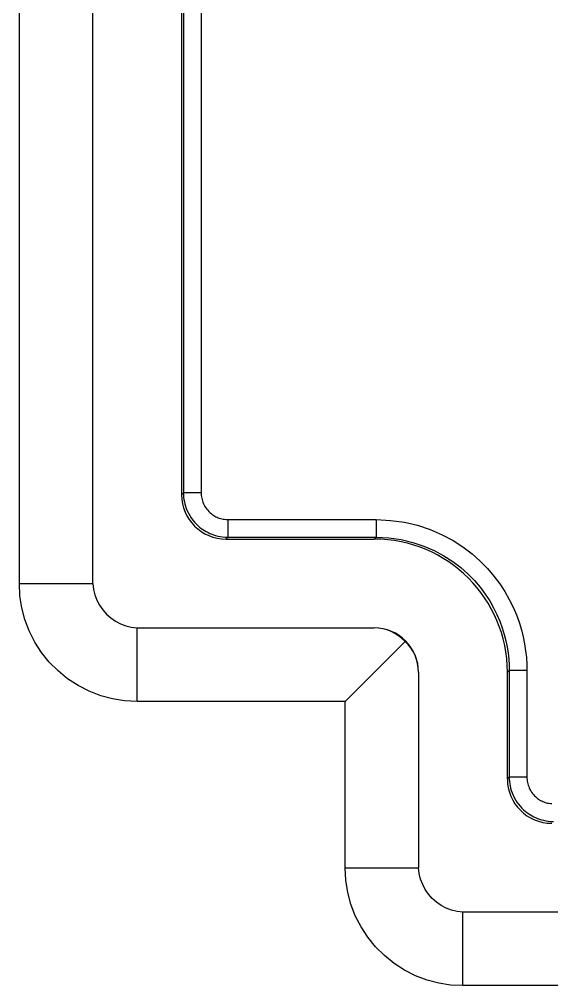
# Model space of a CAD drawing. Header units: millimetres. Extents: x -5560 to -5500, y 1017 to 1179.
# Drawn here: x -5521.94 to -5515.94, y 1037.37 to 1048.25 of the extents above; entities that cross this region are included whole.
import ezdxf

# ---------------------------------------------------------------- set-up
doc = ezdxf.new("R2010")
doc.units = ezdxf.units.MM
doc.header["$LTSCALE"] = 32.67
doc.layers.get('0').update_dxf_attribs({"linetype": 'CONTINUOUS'})

msp = doc.modelspace()

# ---------------------------------------------------------------- linework, layer by layer
at = {"color": 7, "linetype": 'Continuous'}
for p, q in [((-5521.938, 1041.895), (-5521.938, 1054.601)), ((-5521.111, 1041.895), (-5521.111, 1054.601)), ((-5520.111, 1053.601), (-5520.111, 1042.895)), ((-5520.089, 1053.58), (-5520.089, 1042.917)), ((-5519.889, 1053.58), (-5519.889, 1042.917)), ((-5520.089, 1042.917), (-5520.111, 1042.895)), ((-5519.889, 1042.917), (-5520.089, 1042.917)), ((-5519.59, 1042.617), (-5517.918, 1042.617)), ((-5519.59, 1042.617), (-5519.59, 1042.417)), ((-5517.918, 1042.617), (-5517.918, 1042.417)), ((-5519.59, 1042.417), (-5519.611, 1042.396)), ((-5519.611, 1042.396), (-5517.94, 1042.396)), ((-5519.59, 1042.417), (-5517.918, 1042.417)), ((-5517.94, 1042.396), (-5517.918, 1042.417)), ((-5521.938, 1041.895), (-5521.111, 1041.895)), ((-5520.611, 1041.396), (-5517.94, 1041.396)), ((-5520.611, 1040.568), (-5520.611, 1041.396)), ((-5517.592, 1041.244), (-5518.268, 1040.568)), ((-5517.441, 1040.896), (-5517.441, 1038.695)), ((-5516.441, 1040.897), (-5516.419, 1040.918)), ((-5516.441, 1040.897), (-5516.441, 1039.695)), ((-5516.219, 1040.918), (-5516.419, 1040.918)), ((-5516.419, 1040.918), (-5516.419, 1039.717)), ((-5516.219, 1040.918), (-5516.219, 1039.717)), ((-5518.268, 1040.568), (-5520.611, 1040.568)), ((-5518.268, 1038.695), (-5518.268, 1040.568)), ((-5516.419, 1039.717), (-5516.441, 1039.695)), ((-5516.219, 1039.717), (-5516.419, 1039.717)), ((-5518.268, 1038.695), (-5517.441, 1038.695)), ((-5509.675, 1038.196), (-5516.941, 1038.196)), ((-5516.941, 1037.368), (-5516.941, 1038.196)), ((-5509.675, 1037.368), (-5516.941, 1037.368))]:
    msp.add_line(p, q, dxfattribs=at)
for points in [[(-5520.089, 1042.917), (-5520.089, 1042.892), (-5520.087, 1042.867), (-5520.084, 1042.842), (-5520.079, 1042.817), (-5520.074, 1042.792), (-5520.066, 1042.766), (-5520.057, 1042.74), (-5520.046, 1042.713), (-5520.033, 1042.687), (-5520.019, 1042.66), (-5520.002, 1042.635), (-5519.985, 1042.61), (-5519.966, 1042.588), (-5519.947, 1042.568), (-5519.928, 1042.549), (-5519.909, 1042.532), (-5519.89, 1042.517), (-5519.87, 1042.503), (-5519.851, 1042.491), (-5519.832, 1042.48), (-5519.812, 1042.469), (-5519.792, 1042.46), (-5519.771, 1042.451), (-5519.749, 1042.443), (-5519.727, 1042.436), (-5519.703, 1042.43), (-5519.677, 1042.425), (-5519.65, 1042.421), (-5519.62, 1042.418), (-5519.59, 1042.417)], [(-5519.889, 1042.917), (-5519.889, 1042.902), (-5519.888, 1042.887), (-5519.886, 1042.872), (-5519.883, 1042.857), (-5519.88, 1042.842), (-5519.876, 1042.826), (-5519.87, 1042.811), (-5519.863, 1042.794), (-5519.856, 1042.778), (-5519.847, 1042.763), (-5519.837, 1042.747), (-5519.827, 1042.733), (-5519.816, 1042.72), (-5519.804, 1042.707), (-5519.793, 1042.696), (-5519.781, 1042.686), (-5519.77, 1042.677), (-5519.758, 1042.669), (-5519.747, 1042.661), (-5519.735, 1042.654), (-5519.723, 1042.648), (-5519.711, 1042.642), (-5519.699, 1042.637), (-5519.686, 1042.632), (-5519.672, 1042.628), (-5519.658, 1042.624), (-5519.642, 1042.621), (-5519.626, 1042.619), (-5519.608, 1042.618), (-5519.59, 1042.617)], [(-5517.918, 1042.617), (-5517.755, 1042.607), (-5517.599, 1042.585), (-5517.451, 1042.551), (-5517.31, 1042.504), (-5517.176, 1042.445), (-5517.052, 1042.379), (-5516.94, 1042.307), (-5516.838, 1042.229), (-5516.746, 1042.147), (-5516.663, 1042.064), (-5516.591, 1041.978), (-5516.526, 1041.891), (-5516.468, 1041.804), (-5516.419, 1041.716), (-5516.376, 1041.629), (-5516.339, 1041.544), (-5516.308, 1041.459), (-5516.282, 1041.376), (-5516.262, 1041.295), (-5516.246, 1041.216), (-5516.234, 1041.138), (-5516.225, 1041.063), (-5516.22, 1040.989), (-5516.219, 1040.918)], [(-5517.918, 1042.417), (-5517.776, 1042.41), (-5517.638, 1042.39), (-5517.506, 1042.359), (-5517.381, 1042.317), (-5517.263, 1042.266), (-5517.154, 1042.207), (-5517.055, 1042.143), (-5516.965, 1042.075), (-5516.884, 1042.003), (-5516.811, 1041.929), (-5516.747, 1041.853), (-5516.689, 1041.776), (-5516.639, 1041.699), (-5516.595, 1041.622), (-5516.557, 1041.546), (-5516.525, 1041.47), (-5516.497, 1041.395), (-5516.475, 1041.322), (-5516.457, 1041.25), (-5516.442, 1041.181), (-5516.432, 1041.112), (-5516.425, 1041.045), (-5516.421, 1040.981), (-5516.419, 1040.918)], [(-5520.611, 1040.568), (-5520.752, 1040.576), (-5520.889, 1040.597), (-5521.021, 1040.633), (-5521.151, 1040.683), (-5521.277, 1040.747), (-5521.394, 1040.823), (-5521.501, 1040.911), (-5521.601, 1041.011), (-5521.688, 1041.119), (-5521.763, 1041.236), (-5521.826, 1041.362), (-5521.876, 1041.492), (-5521.91, 1041.623), (-5521.931, 1041.757), (-5521.938, 1041.895)], [(-5521.111, 1041.895), (-5521.102, 1041.829), (-5521.087, 1041.767), (-5521.064, 1041.708), (-5521.035, 1041.651), (-5520.998, 1041.598), (-5520.956, 1041.55), (-5520.908, 1041.508), (-5520.855, 1041.472), (-5520.798, 1041.442), (-5520.739, 1041.419), (-5520.677, 1041.404), (-5520.611, 1041.396)], [(-5516.419, 1039.717), (-5516.419, 1039.692), (-5516.417, 1039.667), (-5516.414, 1039.642), (-5516.409, 1039.617), (-5516.404, 1039.592), (-5516.396, 1039.566), (-5516.387, 1039.54), (-5516.376, 1039.513), (-5516.363, 1039.487), (-5516.349, 1039.46), (-5516.332, 1039.435), (-5516.315, 1039.41), (-5516.296, 1039.388), (-5516.277, 1039.368), (-5516.258, 1039.349), (-5516.239, 1039.332), (-5516.22, 1039.317), (-5516.2, 1039.303), (-5516.181, 1039.291), (-5516.162, 1039.28), (-5516.142, 1039.269), (-5516.122, 1039.26), (-5516.101, 1039.251), (-5516.079, 1039.243), (-5516.057, 1039.236), (-5516.033, 1039.23), (-5516.007, 1039.225), (-5515.98, 1039.221), (-5515.95, 1039.218), (-5515.92, 1039.217)], [(-5516.219, 1039.717), (-5516.219, 1039.702), (-5516.218, 1039.687), (-5516.216, 1039.672), (-5516.213, 1039.657), (-5516.21, 1039.642), (-5516.206, 1039.626), (-5516.2, 1039.611), (-5516.193, 1039.594), (-5516.186, 1039.578), (-5516.177, 1039.563), (-5516.167, 1039.547), (-5516.157, 1039.533), (-5516.146, 1039.52), (-5516.134, 1039.507), (-5516.123, 1039.496), (-5516.111, 1039.486), (-5516.1, 1039.477), (-5516.088, 1039.469), (-5516.077, 1039.461), (-5516.065, 1039.454), (-5516.053, 1039.448), (-5516.041, 1039.442), (-5516.029, 1039.437), (-5516.016, 1039.432), (-5516.002, 1039.428), (-5515.988, 1039.424), (-5515.972, 1039.421), (-5515.956, 1039.419), (-5515.938, 1039.418)], [(-5516.941, 1037.368), (-5517.079, 1037.375), (-5517.214, 1037.396), (-5517.345, 1037.431), (-5517.474, 1037.48), (-5517.6, 1037.543), (-5517.717, 1037.618), (-5517.825, 1037.706), (-5517.925, 1037.805), (-5518.013, 1037.913), (-5518.089, 1038.029), (-5518.153, 1038.155), (-5518.203, 1038.285), (-5518.239, 1038.417), (-5518.261, 1038.554), (-5518.268, 1038.695)], [(-5516.941, 1038.196), (-5517.007, 1038.204), (-5517.069, 1038.219), (-5517.129, 1038.242), (-5517.185, 1038.272), (-5517.238, 1038.308), (-5517.286, 1038.35), (-5517.328, 1038.398), (-5517.365, 1038.451), (-5517.394, 1038.508), (-5517.417, 1038.567), (-5517.432, 1038.63), (-5517.441, 1038.696)]]:
    msp.add_lwpolyline(points, dxfattribs=at)
for centre, major_axis, ratio, start_param, end_param in [((-5519.61, 1042.896), (0.354, 0.354), 0.998783, 2.356803, 3.926382), ((-5517.941, 1040.895), (1.062, 1.062), 0.998783, -0.784789, 0.784789), ((-5517.941, 1040.895), (0.354, 0.354), 0.998783, -0.784789, 0.784789), ((-5517.958, 1040.878), (0.208, 0.478), 0.951833, -0.392395, 0.392395), ((-5517.958, 1040.878), (0.478, 0.208), 0.951833, -0.392395, 0.392395), ((-5515.94, 1039.696), (0.354, 0.354), 0.998783, 2.356803, 3.926382)]:
    msp.add_ellipse(centre, major_axis=major_axis, ratio=ratio, start_param=start_param, end_param=end_param, dxfattribs=at)

doc.saveas('drawing.dxf')
